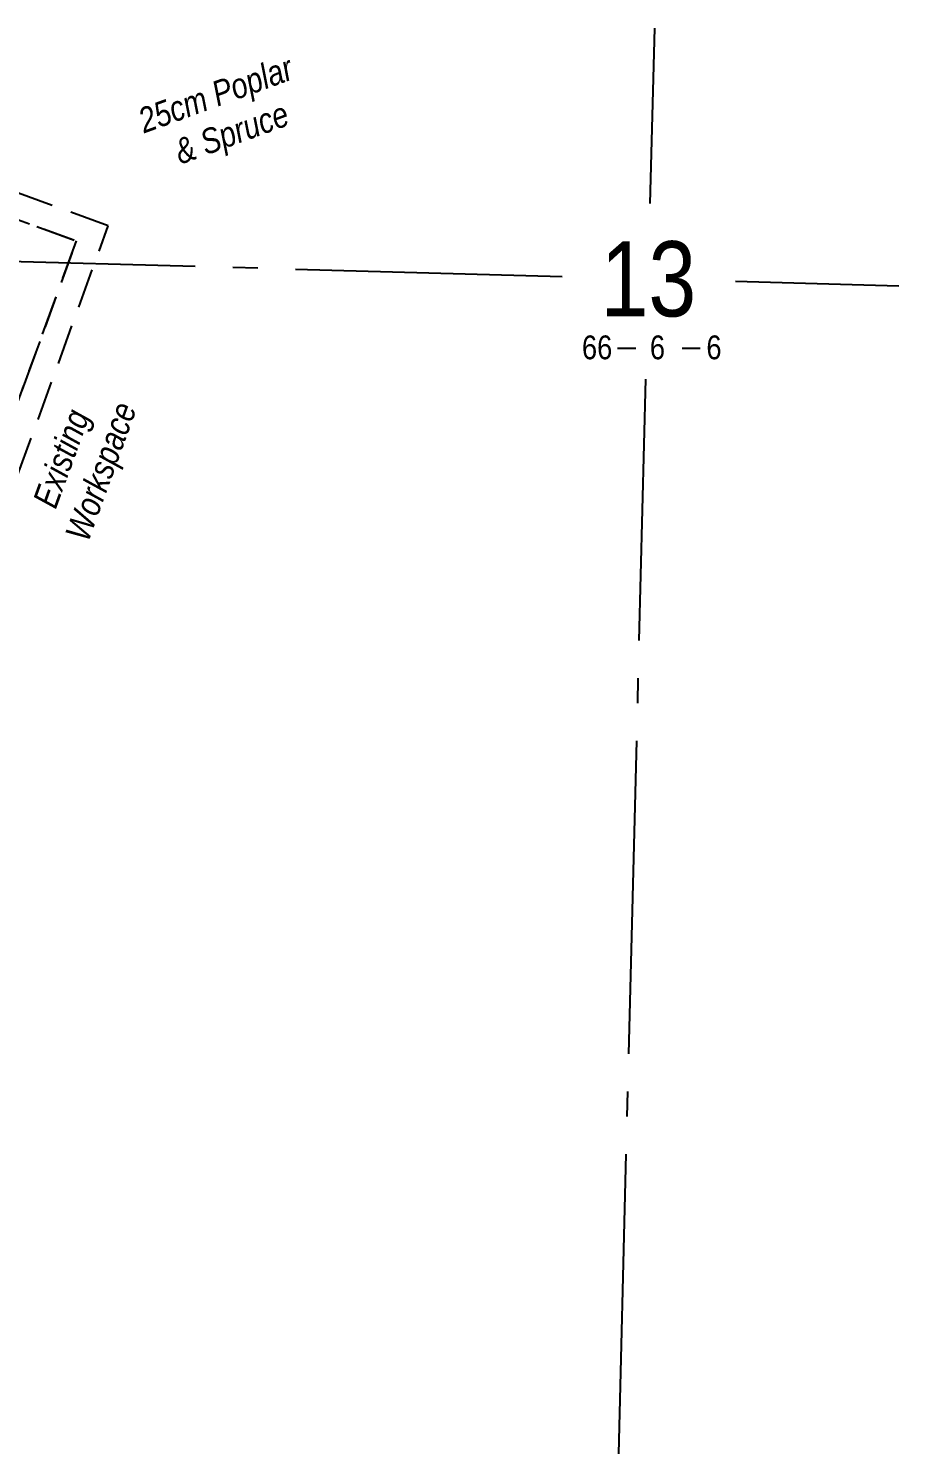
# Model space of a CAD drawing. Extents: x 379646 to 388155, y 6062459 to 6066140.
# Drawn here: x 385857 to 386204, y 6063778 to 6064343 of the extents above; entities that cross this region are included whole.
import ezdxf
from ezdxf.enums import TextEntityAlignment as Align

# ---------------------------------------------------------------- set-up
doc = ezdxf.new("R2010")
doc.units = 0
doc.header["$LTSCALE"] = 5
for name, pattern in [('foc-ACCESSROAD', [3.75, 2.5, -1.25]), ('foc-QUARTERLINE', [33, 25, -3, 2, -3]), ('HIDDEN2', [4.7625, 3.175, -1.5875])]:
    doc.linetypes.add(name, pattern=pattern)
for name, color, linetype in [('10', 1, 'Continuous'), ('9', 3, 'Continuous'), ('C-WS', 13, 'foc-ACCESSROAD'), ('L-QSEC', 8, 'foc-QUARTERLINE'), ('L-SECLBL', 7, 'Continuous'), ('L-SECQ', 8, 'foc-QUARTERLINE'), ('T-BUSH-T', 110, 'Continuous'), ('T-EXISTING RTF', 220, 'HIDDEN2'), ('T-EXISTING RTF-T', 220, 'Continuous')]:
    doc.layers.add(name, color=color, linetype=linetype)
doc.styles.add('80L', font='ARIALN.TTF', dxfattribs={"height": 10})
doc.styles.add('MtXpl_Arial_Narrow', font='ARIALNI.TTF')
doc.styles.add('SIMPLEX', font='ARIALN.TTF')

# ---------------------------------------------------------------- blocks, each defined once
blk = doc.blocks.new('L-SECLBL')
at = {"layer": '9', "color": 7}
for p, q in [((-5.08, -27.83), (-12.29, -27.83)), ((20.7, -27.83), (13.5, -27.83))]:
    blk.add_line(p, q, dxfattribs=at)
at = {"layer": '10', "color": 2, "style": 'SIMPLEX'}
blk.add_attdef('SEC', text='', height=30, dxfattribs=at).set_placement((0, 0), align=Align.MIDDLE)
at = {"layer": '10', "color": 5, "style": '80L'}
blk.add_attdef('RGE', text='', height=9.5, dxfattribs=at).set_placement((3.62, -27.37), align=Align.MIDDLE_CENTER)
blk.add_attdef('TWP', text='', height=9.5, dxfattribs=at).set_placement((-14.43, -27.37), align=Align.MIDDLE_RIGHT)
blk.add_attdef('MER', text='', height=9.5, dxfattribs=at).set_placement((23.17, -27.37), align=Align.MIDDLE_LEFT)

msp = doc.modelspace()

# ---------------------------------------------------------------- linework, layer by layer
at = {"layer": 'C-WS', "elevation": 859.939, "flags": 128}
msp.add_lwpolyline([(385633.606, 6064128.542), (385703.621, 6064321.296), (385876.051, 6064258.663), (385806.035, 6064065.909)], close=True, dxfattribs=at)
at = {"layer": 'L-QSEC'}
for p, q in [((385303.79, 6064265.686), (386069.993, 6064244.465)), ((386139.249, 6064242.546), (386204.407, 6064240.742)), ((386084.184, 6063439.423), (386103.473, 6064203.524))]:
    msp.add_line(p, q, dxfattribs=at)
at = {"layer": 'L-SECQ'}
msp.add_line((386105.239, 6064273.502), (386107.005, 6064343.441), dxfattribs=at)
at = {"layer": 'T-EXISTING RTF', "linetype": 'HIDDEN2'}
msp.add_lwpolyline([(385774.355, 6064066.781), (385812.018, 6064053.101), (385888.859, 6064264.646), (385697.638, 6064334.104), (385620.797, 6064122.559), (385678.528, 6064101.59), (385686.282, 6064109.408), (385633.606, 6064128.542), (385703.621, 6064321.296), (385876.051, 6064258.663), (385806.035, 6064065.909), (385777.768, 6064076.177)], close=True, dxfattribs=at)

# ---------------------------------------------------------------- block references
at = {"layer": 'L-SECLBL', "xscale": 0.99962745, "yscale": 0.99962745, "zscale": 0.99962745}
msp.add_blockref('L-SECLBL', (386104.482, 6064243.509), dxfattribs=at).add_auto_attribs({'SEC': '13', 'TWP': '66', 'RGE': '6', 'MER': '6'})

# ---------------------------------------------------------------- texts
at = {"layer": 'T-BUSH-T', "insert": (385899.42, 6064310.763), "char_height": 9.99256, "attachment_point": 1, "rotation": 20, "style": '80L'}
msp.add_mtext_dynamic_manual_height_columns('\\pi0.38737;{\\fArial Narrow|b0|i1|c0|p34;25cm Poplar \\P\\pi9.729;& Spruce }', width=65.3583, gutter_width=49.963, heights=[0], dxfattribs=at)
at = {"layer": 'T-EXISTING RTF-T', "insert": (385855.494, 6064146.451), "char_height": 9.99627, "width": 57.091, "attachment_point": 1, "rotation": 70.03709, "style": 'MtXpl_Arial_Narrow'}
msp.add_mtext('\\pi8.7848;Existing \\P\\pi0.76595;Workspace', dxfattribs=at)

doc.saveas('drawing.dxf')
